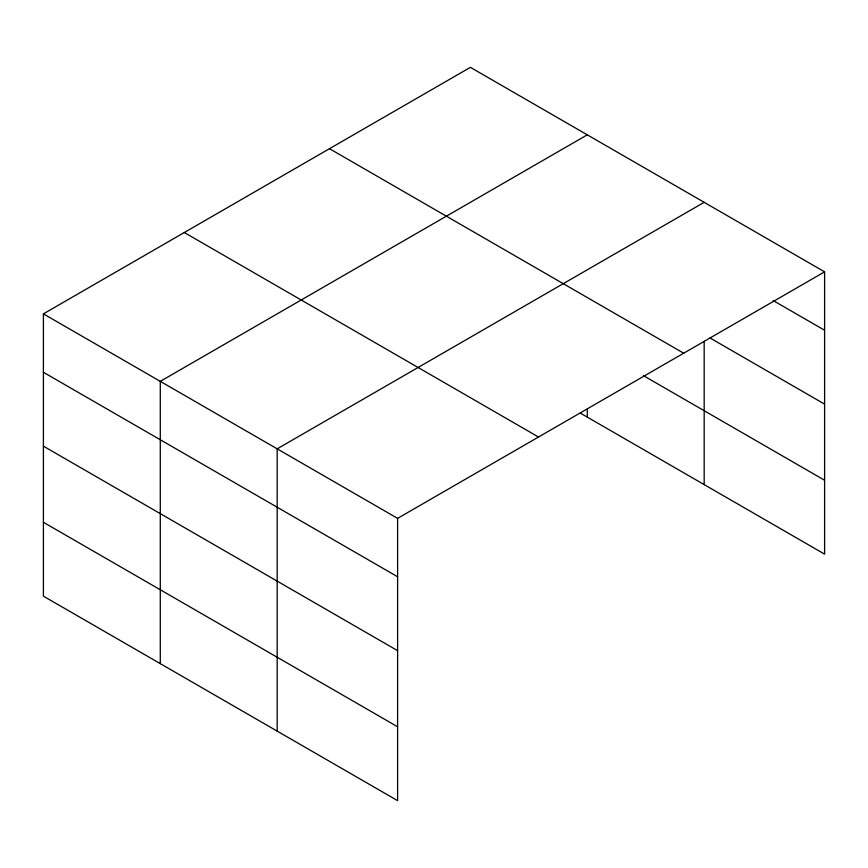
<?xml version="1.0" encoding="UTF-8"?>
<svg xmlns="http://www.w3.org/2000/svg" width="868" height="868" viewBox="0 0 868 868"><rect width="100%" height="100%" fill="white"/><g stroke="black" fill="none" stroke-linecap="round" stroke-linejoin="round"><path stroke-width="1.3" d="M824.6 271.847L470.391 67.346L43.4 313.869L43.4 596.153L397.609 800.654L397.609 518.37L824.6 271.847L824.6 554.131L580.269 413.07M587.289 134.833L160.287 381.356L160.287 663.64M704.176 202.32L277.174 448.843L277.174 731.127M773.149 300.545L824.6 330.241M710.013 337.967L824.6 404.13M329.493 148.699L683.691 353.2M643.394 375.627L824.6 480.243M184.309 232.516L538.507 437.016M43.4 313.869L397.609 518.37M43.4 372.274L397.609 576.764M43.4 446.152L397.609 650.653M43.4 522.276L397.609 726.776M704.176 341.276L704.176 484.604M587.289 409.056L587.289 417.117"/></g></svg>
